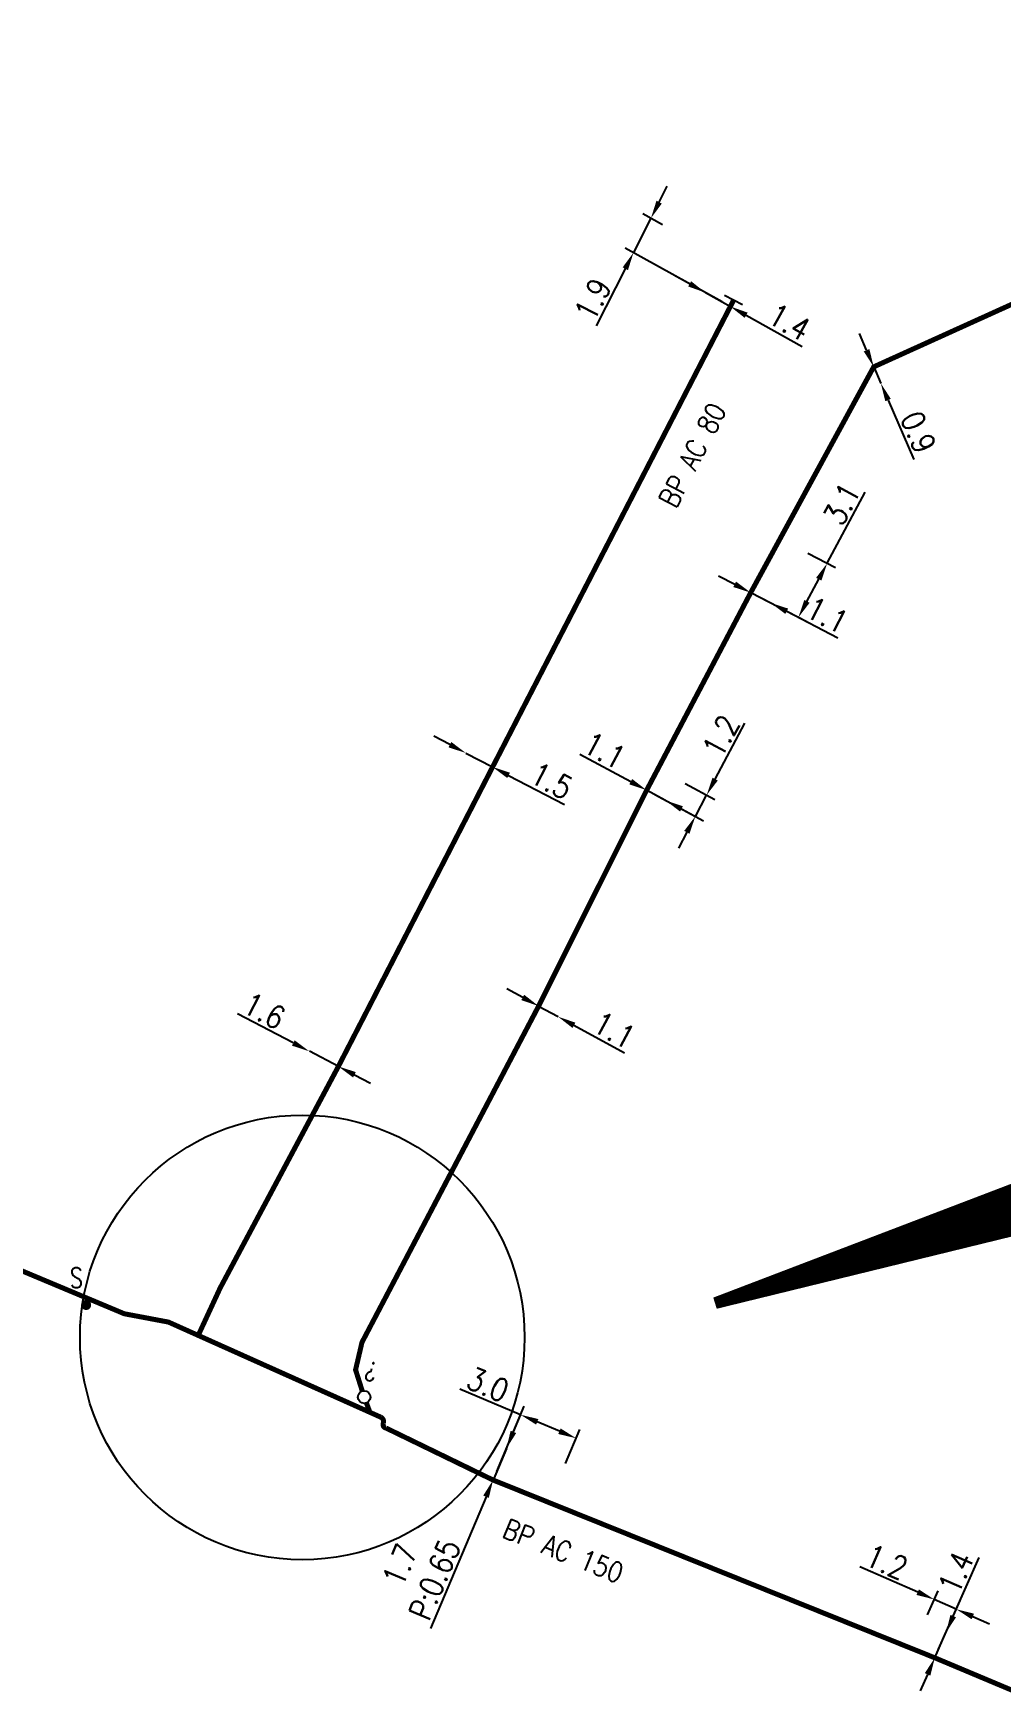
# Model space of a CAD drawing. Header units: millimetres. Extents: x 185000 to 186000, y 127990 to 129010.
# Drawn here: x 185495.9 to 185544.1, y 128917.2 to 129000.1 of the extents above; entities that cross this region are included whole.
import ezdxf
from ezdxf.enums import TextEntityAlignment as Align

# ---------------------------------------------------------------- set-up
doc = ezdxf.new("R2010")
doc.units = ezdxf.units.MM
doc.header["$PDMODE"] = 34
doc.linetypes.add('L_25_AP', pattern=[2000, 1000, 1000])
doc.layers.get('0').update_dxf_attribs({"linetype": 'CONTINUOUS'})
doc.layers.get('DEFPOINTS').update_dxf_attribs({"linetype": 'CONTINUOUS'})
for name, color, linetype in [('L_150', 1, 'CONTINUOUS'), ('L_300', 7, 'CONTINUOUS'), ('L_340', 7, 'CONTINUOUS'), ('L_900', 7, 'CONTINUOUS'), ('L_930', 7, 'CONTINUOUS')]:
    doc.layers.add(name, color=color, linetype=linetype)
doc.styles.add('G_ROMANS', font='ROMANS.SHX', dxfattribs={"width": 0.75})
doc.styles.get("Standard").update_dxf_attribs({"font": 'romans.shx', "width": 0.85})
doc.dimstyles.get("Standard").update_dxf_attribs({"dimtxt": 1.5, "dimasz": 1.2, "dimexe": 0.625, "dimexo": 0.625, "dimgap": 0.25, "dimtad": 1, "dimdec": 1, "dimzin": 0, "dimdsep": 46, "dimtxsty": 'Standard', "dimcen": -0.5, "dimadec": 0, "dimazin": 0, "dimtfac": 1, "dimtdec": 1, "dimtmove": 0, "dimatfit": 3, "dimfxl": 0, "dimtolj": 1, "dimtzin": 0, "dimarcsym": 0})

# ---------------------------------------------------------------- blocks, each defined once
blk = doc.blocks.new('*D640')
at = {"layer": 'DEFPOINTS', "color": 0, "linetype": 'Continuous', "transparency": 16777216}
for p in [(185517.444, 128964.281), (185517.444, 128964.281), (185518.773, 128963.586)]:
    blk.add_point(p, dxfattribs=at)
at = {"layer": 'L_150', "color": 0, "linetype": 'Continuous', "lineweight": -2, "transparency": 16777216}
for p, q in [((185516.647, 128964.698), (185515.849, 128965.115)), ((185517.444, 128964.281), (185518.773, 128963.586)), ((185519.571, 128963.169), (185522.355, 128961.712))]:
    blk.add_line(p, q, dxfattribs=at)
at = {"layer": 'L_150', "color": 0, "linetype": 'Continuous', "transparency": 16777216}
for points in [[(185516.716, 128964.831), (185516.577, 128964.565), (185517.444, 128964.281)], [(185519.64, 128963.301), (185519.501, 128963.036), (185518.773, 128963.586)]]:
    blk.add_solid(points, dxfattribs=at)
at = {"layer": 'L_150', "color": 0, "linetype": 'Continuous', "transparency": 16777216, "insert": (185521.709, 128962.896), "char_height": 1.125, "attachment_point": 5, "rotation": 332.38497}
blk.add_mtext('\\A1;1.5', dxfattribs=at)
blk = doc.blocks.new('*D641')
at = {"layer": 'DEFPOINTS', "color": 0, "linetype": 'Continuous', "transparency": 16777216}
for p in [(185509.646, 128949.426), (185509.646, 128949.426), (185511.092, 128948.674)]:
    blk.add_point(p, dxfattribs=at)
at = {"layer": 'L_150', "color": 0, "linetype": 'Continuous', "lineweight": -2, "transparency": 16777216}
for p, q in [((185508.848, 128949.841), (185506.061, 128951.292)), ((185511.092, 128948.674), (185509.646, 128949.426)), ((185511.891, 128948.258), (185512.689, 128947.843))]:
    blk.add_line(p, q, dxfattribs=at)
at = {"layer": 'L_150', "color": 0, "linetype": 'Continuous', "transparency": 16777216}
for points in [[(185508.917, 128949.974), (185508.779, 128949.708), (185509.646, 128949.426)], [(185511.96, 128948.391), (185511.822, 128948.125), (185511.092, 128948.674)]]:
    blk.add_solid(points, dxfattribs=at)
at = {"layer": 'L_150', "color": 0, "linetype": 'Continuous', "transparency": 16777216, "insert": (185507.401, 128951.44), "char_height": 1.125, "attachment_point": 5, "rotation": 332.51054}
blk.add_mtext('\\A1;1.6', dxfattribs=at)
blk = doc.blocks.new('*D642')
at = {"layer": 'DEFPOINTS', "color": 0, "linetype": 'Continuous', "transparency": 16777216}
for p in [(185526.66, 128990.913), (185527.648, 128990.364), (185530.615, 128986.52)]:
    blk.add_point(p, dxfattribs=at)
at = {"layer": 'L_340', "color": 0, "linetype": 'Continuous', "lineweight": -2, "transparency": 16777216}
for p, q in [((185527.068, 128991.715), (185527.476, 128992.518)), ((185526.66, 128990.913), (185525.79, 128989.201)), ((185527.238, 128990.592), (185526.25, 128991.141)), ((185530.205, 128986.748), (185525.38, 128989.429)), ((185525.382, 128988.399), (185523.938, 128985.558))]:
    blk.add_line(p, q, dxfattribs=at)
at = {"layer": 'L_340', "color": 0, "linetype": 'Continuous', "transparency": 16777216}
for points in [[(185526.934, 128991.783), (185527.202, 128991.647), (185526.66, 128990.913)], [(185525.249, 128988.467), (185525.516, 128988.331), (185525.79, 128989.201)]]:
    blk.add_solid(points, dxfattribs=at)
at = {"layer": 'L_340', "color": 0, "linetype": 'Continuous', "transparency": 16777216, "insert": (185523.767, 128986.876), "char_height": 1.125, "attachment_point": 5, "rotation": 63.05985}
blk.add_mtext('\\A1;1.9', dxfattribs=at)
blk = doc.blocks.new('*D643')
at = {"layer": 'DEFPOINTS', "color": 0, "linetype": 'Continuous', "transparency": 16777216}
for p in [(185529.374, 128987.21), (185529.374, 128987.21), (185530.615, 128986.52)]:
    blk.add_point(p, dxfattribs=at)
at = {"layer": 'L_340', "color": 0, "linetype": 'Continuous', "lineweight": -2, "transparency": 16777216}
for p, q in [((185528.587, 128987.647), (185527.801, 128988.084)), ((185529.374, 128987.21), (185530.615, 128986.52)), ((185531.402, 128986.083), (185534.188, 128984.534))]:
    blk.add_line(p, q, dxfattribs=at)
at = {"layer": 'L_340', "color": 0, "linetype": 'Continuous', "transparency": 16777216}
for points in [[(185528.66, 128987.778), (185528.515, 128987.516), (185529.374, 128987.21)], [(185531.475, 128986.214), (185531.329, 128985.951), (185530.615, 128986.52)]]:
    blk.add_solid(points, dxfattribs=at)
at = {"layer": 'L_340', "color": 0, "linetype": 'Continuous', "transparency": 16777216, "insert": (185533.553, 128985.745), "char_height": 1.125, "attachment_point": 5, "rotation": 330.93619}
blk.add_mtext('\\A1;1.4', dxfattribs=at)
blk = doc.blocks.new('L_340_07')
at = {"color": 0, "linetype": 'Continuous', "const_width": 0.25, "flags": 128}
blk.add_lwpolyline([(0, 0), (0.35, 0)], dxfattribs=at)
at = {"color": 0, "linetype": 'Continuous', "flags": 128}
blk.add_lwpolyline([(0.35, -0.5), (0.35, 0.5)], dxfattribs=at)
at = {"color": 0, "linetype": 'Continuous', "width": 0.75, "flags": 3}
for tag, p in [('DEF_LEG', (0.723, -3.465)), ('DEF_COUP', (0.723, -5.965)), ('DEF_TYPE', (0.723, -8.465))]:
    blk.add_attdef(tag, text='', height=1.2, dxfattribs=at).set_placement(p, align=Align.MIDDLE)
blk = doc.blocks.new('*D644')
at = {"layer": 'DEFPOINTS', "color": 0, "linetype": 'Continuous', "transparency": 16777216}
for p in [(185526.446, 128962.429), (185527.952, 128962.983), (185529.434, 128962.188)]:
    blk.add_point(p, dxfattribs=at)
at = {"layer": 'L_150', "color": 0, "linetype": 'Continuous', "lineweight": -2, "transparency": 16777216}
for p, q in [((185529.856, 128962.983), (185531.333, 128965.763)), ((185528.365, 128962.761), (185529.847, 128961.966)), ((185526.859, 128962.208), (185529.284, 128960.907)), ((185528.871, 128961.128), (185529.434, 128962.188)), ((185528.448, 128960.333), (185528.026, 128959.539))]:
    blk.add_line(p, q, dxfattribs=at)
at = {"layer": 'L_150', "color": 0, "linetype": 'Continuous', "transparency": 16777216}
for points in [[(185529.723, 128963.053), (185529.988, 128962.912), (185529.434, 128962.188)], [(185528.316, 128960.404), (185528.581, 128960.263), (185528.871, 128961.128)]]:
    blk.add_solid(points, dxfattribs=at)
at = {"layer": 'L_150', "color": 0, "linetype": 'Continuous', "transparency": 16777216, "insert": (185530.145, 128965.125), "char_height": 1.125, "attachment_point": 5, "rotation": 62.01694}
blk.add_mtext('\\A1;1.2', dxfattribs=at)
blk = doc.blocks.new('*D645')
at = {"layer": 'DEFPOINTS', "color": 0, "linetype": 'Continuous', "transparency": 16777216}
for p in [(185526.446, 128962.429), (185527.389, 128961.923), (185527.389, 128961.923)]:
    blk.add_point(p, dxfattribs=at)
at = {"layer": 'L_150', "color": 0, "linetype": 'Continuous', "lineweight": -2, "transparency": 16777216}
for p, q in [((185525.653, 128962.855), (185523.125, 128964.211)), ((185527.389, 128961.923), (185526.446, 128962.429)), ((185528.182, 128961.498), (185528.975, 128961.072))]:
    blk.add_line(p, q, dxfattribs=at)
at = {"layer": 'L_150', "color": 0, "linetype": 'Continuous', "transparency": 16777216}
for points in [[(185525.724, 128962.987), (185525.582, 128962.723), (185526.446, 128962.429)], [(185528.253, 128961.63), (185528.111, 128961.366), (185527.389, 128961.923)]]:
    blk.add_solid(points, dxfattribs=at)
at = {"layer": 'L_150', "color": 0, "linetype": 'Continuous', "transparency": 16777216, "insert": (185524.347, 128964.407), "char_height": 1.125, "attachment_point": 5, "rotation": 331.78116}
blk.add_mtext('\\A1;1.1', dxfattribs=at)
blk = doc.blocks.new('*D646')
at = {"layer": 'DEFPOINTS', "color": 0, "linetype": 'Continuous', "transparency": 16777216}
for p in [(185521.066, 128951.679), (185522.032, 128951.153), (185522.032, 128951.153)]:
    blk.add_point(p, dxfattribs=at)
at = {"layer": 'L_150', "color": 0, "linetype": 'Continuous', "lineweight": -2, "transparency": 16777216}
for p, q in [((185520.275, 128952.109), (185519.485, 128952.539)), ((185521.066, 128951.679), (185522.032, 128951.153)), ((185522.823, 128950.723), (185525.342, 128949.351))]:
    blk.add_line(p, q, dxfattribs=at)
at = {"layer": 'L_150', "color": 0, "linetype": 'Continuous', "transparency": 16777216}
for points in [[(185520.347, 128952.241), (185520.204, 128951.977), (185521.066, 128951.679)], [(185522.894, 128950.854), (185522.751, 128950.591), (185522.032, 128951.153)]]:
    blk.add_solid(points, dxfattribs=at)
at = {"layer": 'L_150', "color": 0, "linetype": 'Continuous', "transparency": 16777216, "insert": (185524.836, 128950.48), "char_height": 1.125, "attachment_point": 5, "rotation": 331.44181}
blk.add_mtext('\\A1;1.1', dxfattribs=at)
blk = doc.blocks.new('*D647')
at = {"layer": 'DEFPOINTS', "color": 0, "linetype": 'Continuous', "transparency": 16777216}
for p in [(185534.058, 128974.447), (185535.44, 128973.733), (185531.629, 128972.269)]:
    blk.add_point(p, dxfattribs=at)
at = {"layer": 'L_150', "color": 0, "linetype": 'Continuous', "lineweight": -2, "transparency": 16777216}
for p, q in [((185535.44, 128973.733), (185537.322, 128977.265)), ((185534.474, 128974.232), (185535.857, 128973.518)), ((185534.43, 128971.835), (185535.017, 128972.938)), ((185532.046, 128972.054), (185534.423, 128970.826))]:
    blk.add_line(p, q, dxfattribs=at)
at = {"layer": 'L_150', "color": 0, "linetype": 'Continuous', "transparency": 16777216}
for points in [[(185534.885, 128973.009), (185535.15, 128972.868), (185535.44, 128973.733)], [(185534.297, 128971.906), (185534.562, 128971.765), (185534.006, 128971.041)]]:
    blk.add_solid(points, dxfattribs=at)
at = {"layer": 'L_150', "color": 0, "linetype": 'Continuous', "transparency": 16777216, "insert": (185536.165, 128976.688), "char_height": 1.125, "attachment_point": 5, "rotation": 61.95917}
blk.add_mtext('\\A1;3.1', dxfattribs=at)
blk = doc.blocks.new('*D648')
at = {"layer": 'DEFPOINTS', "color": 0, "linetype": 'Continuous', "transparency": 16777216}
for p in [(185531.629, 128972.269), (185532.624, 128971.755), (185532.624, 128971.755)]:
    blk.add_point(p, dxfattribs=at)
at = {"layer": 'L_150', "color": 0, "linetype": 'Continuous', "lineweight": -2, "transparency": 16777216}
for p, q in [((185530.83, 128972.682), (185530.03, 128973.095)), ((185531.629, 128972.269), (185532.624, 128971.755)), ((185533.424, 128971.342), (185535.972, 128970.025))]:
    blk.add_line(p, q, dxfattribs=at)
at = {"layer": 'L_150', "color": 0, "linetype": 'Continuous', "transparency": 16777216}
for points in [[(185530.898, 128972.816), (185530.761, 128972.549), (185531.629, 128972.269)], [(185533.493, 128971.475), (185533.355, 128971.209), (185532.624, 128971.755)]]:
    blk.add_solid(points, dxfattribs=at)
at = {"layer": 'L_150', "color": 0, "linetype": 'Continuous', "transparency": 16777216, "insert": (185535.442, 128971.143), "char_height": 1.125, "attachment_point": 5, "rotation": 332.67323}
blk.add_mtext('\\A1;1.1', dxfattribs=at)
blk = doc.blocks.new('*D649')
at = {"layer": 'DEFPOINTS', "color": 0, "linetype": 'Continuous', "transparency": 16777216}
for p in [(185537.755, 128983.513), (185538.112, 128982.687), (185538.112, 128982.687)]:
    blk.add_point(p, dxfattribs=at)
at = {"layer": 'L_150', "color": 0, "linetype": 'Continuous', "lineweight": -2, "transparency": 16777216}
for p, q in [((185537.399, 128984.34), (185537.042, 128985.166)), ((185537.755, 128983.513), (185538.112, 128982.687)), ((185538.469, 128981.861), (185539.749, 128978.892))]:
    blk.add_line(p, q, dxfattribs=at)
at = {"layer": 'L_150', "color": 0, "linetype": 'Continuous', "transparency": 16777216}
for points in [[(185537.537, 128984.399), (185537.261, 128984.28), (185537.755, 128983.513)], [(185538.606, 128981.92), (185538.331, 128981.801), (185538.112, 128982.687)]]:
    blk.add_solid(points, dxfattribs=at)
at = {"layer": 'L_150', "color": 0, "linetype": 'Continuous', "transparency": 16777216, "insert": (185539.976, 128980.26), "char_height": 1.125, "attachment_point": 5, "rotation": 293.33646}
blk.add_mtext('\\A1;0.9', dxfattribs=at)
blk = doc.blocks.new('*D658')
at = {"layer": 'DEFPOINTS', "color": 0, "linetype": 'Continuous', "transparency": 16777216}
for p in [(185522.932, 128930.157), (185522.222, 128928.475), (185518.797, 128928.076)]:
    blk.add_point(p, dxfattribs=at)
at = {"layer": 'L_150', "color": 0, "linetype": 'Continuous', "lineweight": -2, "transparency": 16777216}
for p, q in [((185520.169, 128931.324), (185517.148, 128932.599)), ((185518.98, 128928.508), (185520.351, 128931.756)), ((185522.103, 128930.507), (185520.998, 128930.974)), ((185522.405, 128928.907), (185523.115, 128930.589))]:
    blk.add_line(p, q, dxfattribs=at)
at = {"layer": 'L_150', "color": 0, "linetype": 'Continuous', "transparency": 16777216}
for points in [[(185521.056, 128931.112), (185520.94, 128930.836), (185520.169, 128931.324)], [(185522.162, 128930.645), (185522.045, 128930.369), (185522.932, 128930.157)]]:
    blk.add_solid(points, dxfattribs=at)
at = {"layer": 'L_150', "color": 0, "linetype": 'Continuous', "transparency": 16777216, "insert": (185518.536, 128932.828), "char_height": 1.125, "attachment_point": 5, "rotation": 337.10762}
blk.add_mtext('\\A1;3.0', dxfattribs=at)
blk = doc.blocks.new('*D659')
at = {"layer": 'DEFPOINTS', "color": 0, "linetype": 'Continuous', "transparency": 16777216}
for p in [(185519.459, 128929.642), (185519.459, 128929.642), (185518.797, 128928.076)]:
    blk.add_point(p, dxfattribs=at)
at = {"layer": 'L_150', "color": 0, "linetype": 'Continuous', "lineweight": -2, "transparency": 16777216}
for p, q in [((185519.809, 128930.471), (185520.159, 128931.3)), ((185519.459, 128929.642), (185518.797, 128928.076)), ((185518.447, 128927.247), (185515.675, 128920.682))]:
    blk.add_line(p, q, dxfattribs=at)
at = {"layer": 'L_150', "color": 0, "linetype": 'Continuous', "transparency": 16777216}
for points in [[(185519.671, 128930.529), (185519.947, 128930.413), (185519.459, 128929.642)], [(185518.309, 128927.305), (185518.585, 128927.188), (185518.797, 128928.076)]]:
    blk.add_solid(points, dxfattribs=at)
at = {"layer": 'L_150', "color": 0, "linetype": 'Continuous', "transparency": 16777216, "insert": (185515.026, 128923.483), "char_height": 1.125, "attachment_point": 5, "rotation": 67.10762}
blk.add_mtext('\\A1;1.7\\PP:0.65', dxfattribs=at)
blk = doc.blocks.new('*D663')
at = {"layer": 'DEFPOINTS', "color": 0, "linetype": 'Continuous', "transparency": 16777216}
for p in [(185540.769, 128922.128), (185540.241, 128920.929), (185540.799, 128919.222)]:
    blk.add_point(p, dxfattribs=at)
at = {"layer": 'L_150', "color": 0, "linetype": 'Continuous', "lineweight": -2, "transparency": 16777216}
for p, q in [((185539.946, 128922.491), (185537.071, 128923.759)), ((185540.43, 128921.358), (185540.958, 128922.557)), ((185541.867, 128921.644), (185540.769, 128922.128)), ((185540.989, 128919.651), (185542.056, 128922.073)), ((185542.691, 128921.281), (185543.514, 128920.918))]:
    blk.add_line(p, q, dxfattribs=at)
at = {"layer": 'L_150', "color": 0, "linetype": 'Continuous', "transparency": 16777216}
for points in [[(185540.006, 128922.629), (185539.885, 128922.354), (185540.769, 128922.128)], [(185542.751, 128921.418), (185542.63, 128921.144), (185541.867, 128921.644)]]:
    blk.add_solid(points, dxfattribs=at)
at = {"layer": 'L_150', "color": 0, "linetype": 'Continuous', "transparency": 16777216, "insert": (185538.399, 128923.993), "char_height": 1.125, "attachment_point": 5, "rotation": 336.20723}
blk.add_mtext('\\A1;1.2', dxfattribs=at)
blk = doc.blocks.new('*D664')
at = {"layer": 'DEFPOINTS', "color": 0, "linetype": 'Continuous', "transparency": 16777216}
for p in [(185541.352, 128920.476), (185541.352, 128920.476), (185540.799, 128919.222)]:
    blk.add_point(p, dxfattribs=at)
at = {"layer": 'L_150', "color": 0, "linetype": 'Continuous', "lineweight": -2, "transparency": 16777216}
for p, q in [((185541.715, 128921.299), (185543.001, 128924.216)), ((185540.799, 128919.222), (185541.352, 128920.476)), ((185540.436, 128918.399), (185540.073, 128917.575))]:
    blk.add_line(p, q, dxfattribs=at)
at = {"layer": 'L_150', "color": 0, "linetype": 'Continuous', "transparency": 16777216}
for points in [[(185541.578, 128921.36), (185541.852, 128921.239), (185541.352, 128920.476)], [(185540.299, 128918.459), (185540.574, 128918.338), (185540.799, 128919.222)]]:
    blk.add_solid(points, dxfattribs=at)
at = {"layer": 'L_150', "color": 0, "linetype": 'Continuous', "transparency": 16777216, "insert": (185541.853, 128923.472), "char_height": 1.125, "attachment_point": 5, "rotation": 66.20723}
blk.add_mtext('\\A1;1.4', dxfattribs=at)
blk = doc.blocks.new('L_300_11')
at = {"color": 0, "linetype": 'Continuous', "const_width": 0.248, "flags": 128}
blk.add_lwpolyline([(-0.126, 0, 1), (0.126, 0, 1)], format="xyb", close=True, dxfattribs=at)
at = {"linetype": 'Continuous', "style": 'G_ROMANS', "width": 0.75}
blk.add_attdef('S', text='', height=1, dxfattribs=at).set_placement((0, 1.35), align=Align.MIDDLE_CENTER)
at = {"color": 0, "linetype": 'Continuous', "width": 0.75, "flags": 3}
for tag, p in [('DEF_LEG', (0, -5)), ('DEF_COUP', (0, -7.5)), ('DEF_TYPE', (0, -10))]:
    blk.add_attdef(tag, text='', height=1.2, dxfattribs=at).set_placement(p, align=Align.MIDDLE)
blk = doc.blocks.new('L_300_15')
at = {"color": 0, "linetype": 'Continuous'}
blk.add_circle((0, 0), 1.56, dxfattribs=at)
at = {"color": 0, "linetype": 'Continuous', "style": 'G_ROMANS', "width": 0.75}
blk.add_text('?', height=4.69, dxfattribs=at).set_placement((0, -6.56), align=Align.MIDDLE_CENTER)
at = {"color": 0, "linetype": 'Continuous', "width": 0.75}
blk.add_attdef('TYP', text='', height=4.69, dxfattribs=at).set_placement((0, 5.78), align=Align.MIDDLE_CENTER)
at = {"color": 0, "linetype": 'Continuous', "width": 0.75, "flags": 1}
blk.add_attdef('NUM', text='', height=3.75, dxfattribs=at).set_placement((0, -3.75), align=Align.MIDDLE_CENTER)
at = {"color": 0, "linetype": 'Continuous', "width": 0.75, "flags": 3}
for tag, p in [('DEF_LEG', (0, -10.71)), ('DEF_COUP', (0, -13.21)), ('DEF_TYPE', (0, -15.71))]:
    blk.add_attdef(tag, text='', height=1.2, dxfattribs=at).set_placement(p, align=Align.MIDDLE)

msp = doc.modelspace()

# ---------------------------------------------------------------- linework, layer by layer
at = {"layer": 'L_150', "linetype": 'L_25_AP', "ltscale": 0.5, "const_width": 0.25, "flags": 128}
for points in [[(185512.283, 128932.505), (185511.949, 128933.565), (185512.269, 128934.936), (185521.066, 128951.679), (185521.066, 128951.679), (185526.446, 128962.429), (185531.629, 128972.269), (185537.755, 128983.513), (185547.85, 128988.087), (185552.397, 128990.041), (185563.514, 128994.909), (185573.784, 128999.933), (185573.93, 129000)], [(185504.112, 128935.278), (185505.207, 128937.645), (185511.092, 128948.674), (185518.773, 128963.586), (185530.615, 128986.52)], [(185512.666, 128931.447), (185512.488, 128931.915)]]:
    msp.add_lwpolyline(points, dxfattribs=at)
at = {"layer": 'L_150', "linetype": 'L_25_AP', "const_width": 0.25, "flags": 128}
msp.add_lwpolyline([(185468.013, 128949.611), (185469.778, 128949.259), (185469.778, 128949.259), (185470.279, 128949.159), (185480.415, 128944.613), (185491.91, 128939.927), (185491.91, 128939.927), (185498.661, 128937.098), (185500.43, 128936.356), (185502.63, 128935.942), (185504.112, 128935.278), (185504.112, 128935.278), (185513.214, 128931.201, -0.347084), (185513.335, 128930.921, 0.514698), (185513.474, 128930.661), (185518.797, 128928.076), (185540.799, 128919.222), (185551.843, 128914.582), (185551.843, 128914.582), (185562.817, 128909.986), (185573.878, 128905.32), (185584.668, 128900.753), (185595.54, 128896.158), (185606.532, 128891.465), (185617.393, 128886.725), (185617.393, 128886.725), (185628.335, 128882.024), (185628.335, 128882.024), (185639.327, 128877.578), (185639.603, 128877.46), (185650.272, 128872.89), (185650.272, 128872.89), (185661.213, 128868.235), (185661.213, 128868.235), (185667.159, 128865.748), (185694.026, 128854.507), (185704.861, 128849.945), (185715.827, 128845.292), (185725.329, 128841.247), (185725.329, 128841.247), (185736.35, 128836.629), (185750.197, 128830.768), (185753.548, 128829.35), (185779.722, 128818.272), (185779.722, 128818.272), (185779.722, 128818.272), (185779.722, 128818.272), (185779.722, 128818.272), (185779.722, 128818.272), (185779.722, 128818.272), (185779.722, 128818.272), (185779.722, 128818.272), (185790.876, 128813.71), (185792.23, 128813.03), (185793.359, 128812.554), (185793.359, 128812.554), (185795.354, 128808.914), (185798.044, 128807.582), (185801.11, 128807.2), (185806.106, 128806.803), (185806.106, 128806.803), (185817.54, 128802.092), (185820.378, 128800.973), (185820.378, 128800.973), (185831.341, 128796.107), (185842.454, 128791.475), (185853.575, 128787.372), (185853.575, 128787.372), (185864.558, 128782.911), (185864.558, 128782.911), (185886.73, 128773.666), (185886.73, 128773.666), (185897.731, 128769.206), (185908.838, 128764.836), (185920.221, 128761.703), (185931.684, 128758.321), (185932.848, 128758.022), (185936.241, 128757.15), (185936.241, 128757.15), (185947.185, 128756.194), (185949.861, 128755.777), (185953.825, 128756.4), (185954.175, 128756.455)], format="xyb", dxfattribs=at)
msp.add_lwpolyline([(185498.53, 128936.794), (185498.661, 128937.098)], dxfattribs=at)
at = {"layer": 'L_900', "color": 254, "linetype": 'Continuous'}
msp.add_lwpolyline([(185529.85, 128936.883, 0.582, 3.491, 0), (185552.07, 128943.816, 6.983, 0, 0), (185557.624, 128945.549, 6.983, 0, 0)], format="xyseb", dxfattribs=at)
at = {"layer": 'L_900', "ltscale": 0.5}
msp.add_circle((185509.296, 128935.18), 11.072, dxfattribs=at)

# ---------------------------------------------------------------- block references
at = {"layer": 'L_300', "ltscale": 0.5}
ref = msp.add_blockref('L_300_11', (185498.53, 128936.794), dxfattribs=at)
ref.add_attrib('S', 'S', dxfattribs={"layer": '0', "linetype": 'Continuous', "height": 1, "style": 'G_ROMANS', "width": 0.75}).set_placement((185498.043, 128938.14), align=Align.MIDDLE_CENTER)
at = {"layer": 'L_340', "ltscale": 0.5, "rotation": 62.69020685678728}
msp.add_blockref('L_340_07', (185530.615, 128986.52), dxfattribs=at)
at = {"layer": 'L_930', "ltscale": 0.5, "xscale": 0.2, "yscale": 0.2, "zscale": 0.2, "rotation": 164.7225769518414}
msp.add_blockref('L_300_15', (185512.377, 128932.207), dxfattribs=at)

# ---------------------------------------------------------------- texts
at = {"layer": 'L_150', "linetype": 'Continuous', "width": 0.85}
for s, rotation, p in [('BP AC 80', 62.69021, (185528.732, 128979.121)), ('BP AC 150', 338.08016, (185522.293, 128924.548))]:
    msp.add_text(s, height=1, rotation=rotation, dxfattribs=at).set_placement(p, align=Align.MIDDLE)

# ---------------------------------------------------------------- dimensions: what is measured, and where the dimension line sits
at = {"layer": 'L_150', "linetype": 'Continuous'}
for base, p1, p2, angle, override, picture, middle in [((185538.112, 128982.687), (185537.755, 128983.513), (185538.112, 128982.687), 113.33646, {"dimscale": 0.75, "dimlfac": 1, "dimlunit": 2, "dimatfit": 0}, '*D649', (185539.287, 128979.963)), ((185535.44, 128973.733), (185531.629, 128972.269), (185534.058, 128974.447), 241.95917, {"dimscale": 0.75}, '*D647', (185536.827, 128976.336)), ((185532.624, 128971.755), (185531.629, 128972.269), (185532.624, 128971.755), 152.67323, {"dimscale": 0.75, "dimlfac": 1, "dimlunit": 2, "dimatfit": 0}, '*D648', (185535.098, 128970.477)), ((185529.434, 128962.188), (185526.446, 128962.429), (185527.952, 128962.983), 242.01694, {"dimscale": 0.75, "dimatfit": 0}, '*D644', (185530.807, 128964.774)), ((185517.444, 128964.281), (185518.773, 128963.586), (185517.444, 128964.281), 332.38497, {"dimscale": 0.75, "dimatfit": 0}, '*D640', (185521.361, 128962.232)), ((185527.389, 128961.923), (185526.446, 128962.429), (185527.389, 128961.923), 151.78116, {"dimscale": 0.75, "dimatfit": 0}, '*D645', (185523.993, 128963.746)), ((185509.646, 128949.426), (185511.092, 128948.674), (185509.646, 128949.426), 332.51054, {"dimscale": 0.75, "dimlfac": 1, "dimlunit": 2, "dimatfit": 0}, '*D641', (185507.055, 128950.774)), ((185522.032, 128951.153), (185521.066, 128951.679), (185522.032, 128951.153), 151.44181, {"dimscale": 0.75, "dimatfit": 0}, '*D646', (185524.478, 128949.822)), ((185522.932, 128930.157), (185518.797, 128928.076), (185522.222, 128928.475), 157.10762, {"dimscale": 0.75}, '*D658', (185518.244, 128932.137)), ((185540.769, 128922.128), (185540.799, 128919.222), (185540.241, 128920.929), 336.20723, {"dimscale": 0.75, "dimatfit": 0}, '*D663', (185538.097, 128923.307)), ((185541.352, 128920.476), (185540.799, 128919.222), (185541.352, 128920.476), 246.20723, {"dimscale": 0.75, "dimlfac": 1, "dimlunit": 2, "dimatfit": 0}, '*D664', (185542.54, 128923.169))]:
    dim = msp.add_linear_dim(base=base, p1=p1, p2=p2, angle=angle, dimstyle='Standard', override=override, dxfattribs=at)
    dim.commit()
    dim.dimension.update_dxf_attribs({"geometry": picture, "text_midpoint": middle, "dimtype": 160})
dim = msp.add_linear_dim(base=(185519.459, 128929.642), p1=(185518.797, 128928.076), p2=(185519.459, 128929.642), angle=247.10762, text='<>\\PP:0.65', dimstyle='Standard', override={"dimscale": 0.75, "dimatfit": 0}, dxfattribs=at)
dim.commit()
dim.dimension.update_dxf_attribs({"geometry": '*D659', "text_midpoint": (185516.58, 128922.826), "dimtype": 160})
at = {"layer": 'L_340', "linetype": 'Continuous'}
dim = msp.add_linear_dim(base=(185526.66, 128990.913), p1=(185530.615, 128986.52), p2=(185527.648, 128990.364), angle=243.05985, text='1.9', dimstyle='Standard', override={"dimscale": 0.75, "dimatfit": 0}, dxfattribs=at)
dim.commit()
dim.dimension.update_dxf_attribs({"geometry": '*D642', "text_midpoint": (185524.436, 128986.537), "dimtype": 160})
dim = msp.add_linear_dim(base=(185529.374, 128987.21), p1=(185530.615, 128986.52), p2=(185529.374, 128987.21), angle=330.93619, dimstyle='Standard', override={"dimscale": 0.75, "dimatfit": 0}, dxfattribs=at)
dim.commit()
dim.dimension.update_dxf_attribs({"geometry": '*D643', "text_midpoint": (185533.188, 128985.09), "dimtype": 160})

doc.saveas('drawing.dxf')
